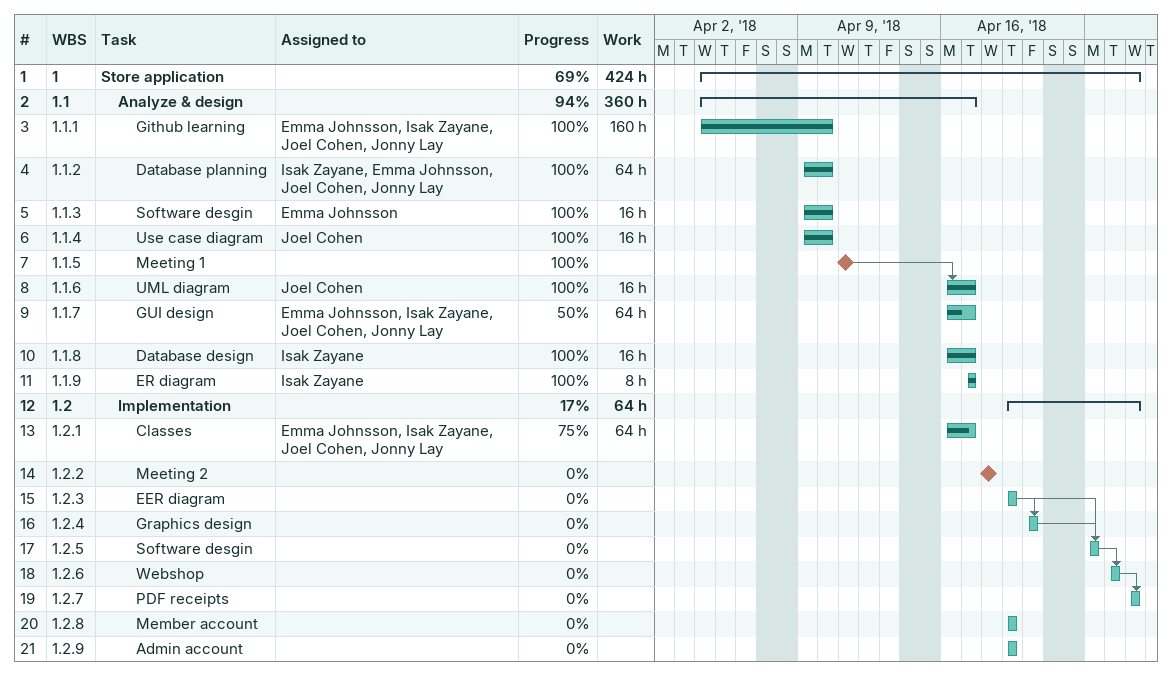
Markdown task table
| ID | WBS | Task | Start | Finish | Predecessors | Resources | % complete | Work (h) |
|---|---|---|---|---|---|---|---|---|
| 1 | 1 | **Store application** | 2018-04-04 | 2018-04-25 |  |  | 69 | 424 |
| 2 | 1.1 | **Analyze & design** | 2018-04-04 | 2018-04-17 |  |  | 94 | 360 |
| 3 | 1.1.1 | Github learning | 2018-04-04 | 2018-04-10 |  | Emma Johnsson, Isak Zayane, Joel Cohen, Jonny Lay | 100 | 160 |
| 4 | 1.1.2 | Database planning | 2018-04-09 | 2018-04-10 |  | Isak Zayane, Emma Johnsson, Joel Cohen, Jonny Lay | 100 | 64 |
| 5 | 1.1.3 | Software desgin | 2018-04-09 | 2018-04-10 |  | Emma Johnsson | 100 | 16 |
| 6 | 1.1.4 | Use case diagram | 2018-04-09 | 2018-04-10 |  | Joel Cohen | 100 | 16 |
| 7 | 1.1.5 | Meeting 1 (milestone) | 2018-04-11 | 2018-04-11 |  |  | 100 |  |
| 8 | 1.1.6 | UML diagram | 2018-04-16 | 2018-04-17 | 7 | Joel Cohen | 100 | 16 |
| 9 | 1.1.7 | GUI design | 2018-04-16 | 2018-04-17 |  | Emma Johnsson, Isak Zayane, Joel Cohen, Jonny Lay | 50 | 64 |
| 10 | 1.1.8 | Database design | 2018-04-16 | 2018-04-17 |  | Isak Zayane | 100 | 16 |
| 11 | 1.1.9 | ER diagram | 2018-04-17 | 2018-04-17 |  | Isak Zayane | 100 | 8 |
| 12 | 1.2 | **Implementation** | 2018-04-19 | 2018-04-25 |  |  | 17 | 64 |
| 13 | 1.2.1 | Classes | 2018-04-16 | 2018-04-17 |  | Emma Johnsson, Isak Zayane, Joel Cohen, Jonny Lay | 75 | 64 |
| 14 | 1.2.2 | Meeting 2 (milestone) | 2018-04-18 | 2018-04-18 |  |  | 0 |  |
| 15 | 1.2.3 | EER diagram | 2018-04-19 | 2018-04-19 |  |  | 0 |  |
| 16 | 1.2.4 | Graphics design | 2018-04-20 | 2018-04-20 | 15 |  | 0 |  |
| 17 | 1.2.5 | Software desgin | 2018-04-23 | 2018-04-23 | 15, 16 |  | 0 |  |
| 18 | 1.2.6 | Webshop | 2018-04-24 | 2018-04-24 | 17 |  | 0 |  |
| 19 | 1.2.7 | PDF receipts | 2018-04-25 | 2018-04-25 | 18 |  | 0 |  |
| 20 | 1.2.8 | Member account | 2018-04-19 | 2018-04-19 |  |  | 0 |  |
| 21 | 1.2.9 | Admin account | 2018-04-19 | 2018-04-19 |  |  | 0 |  |
